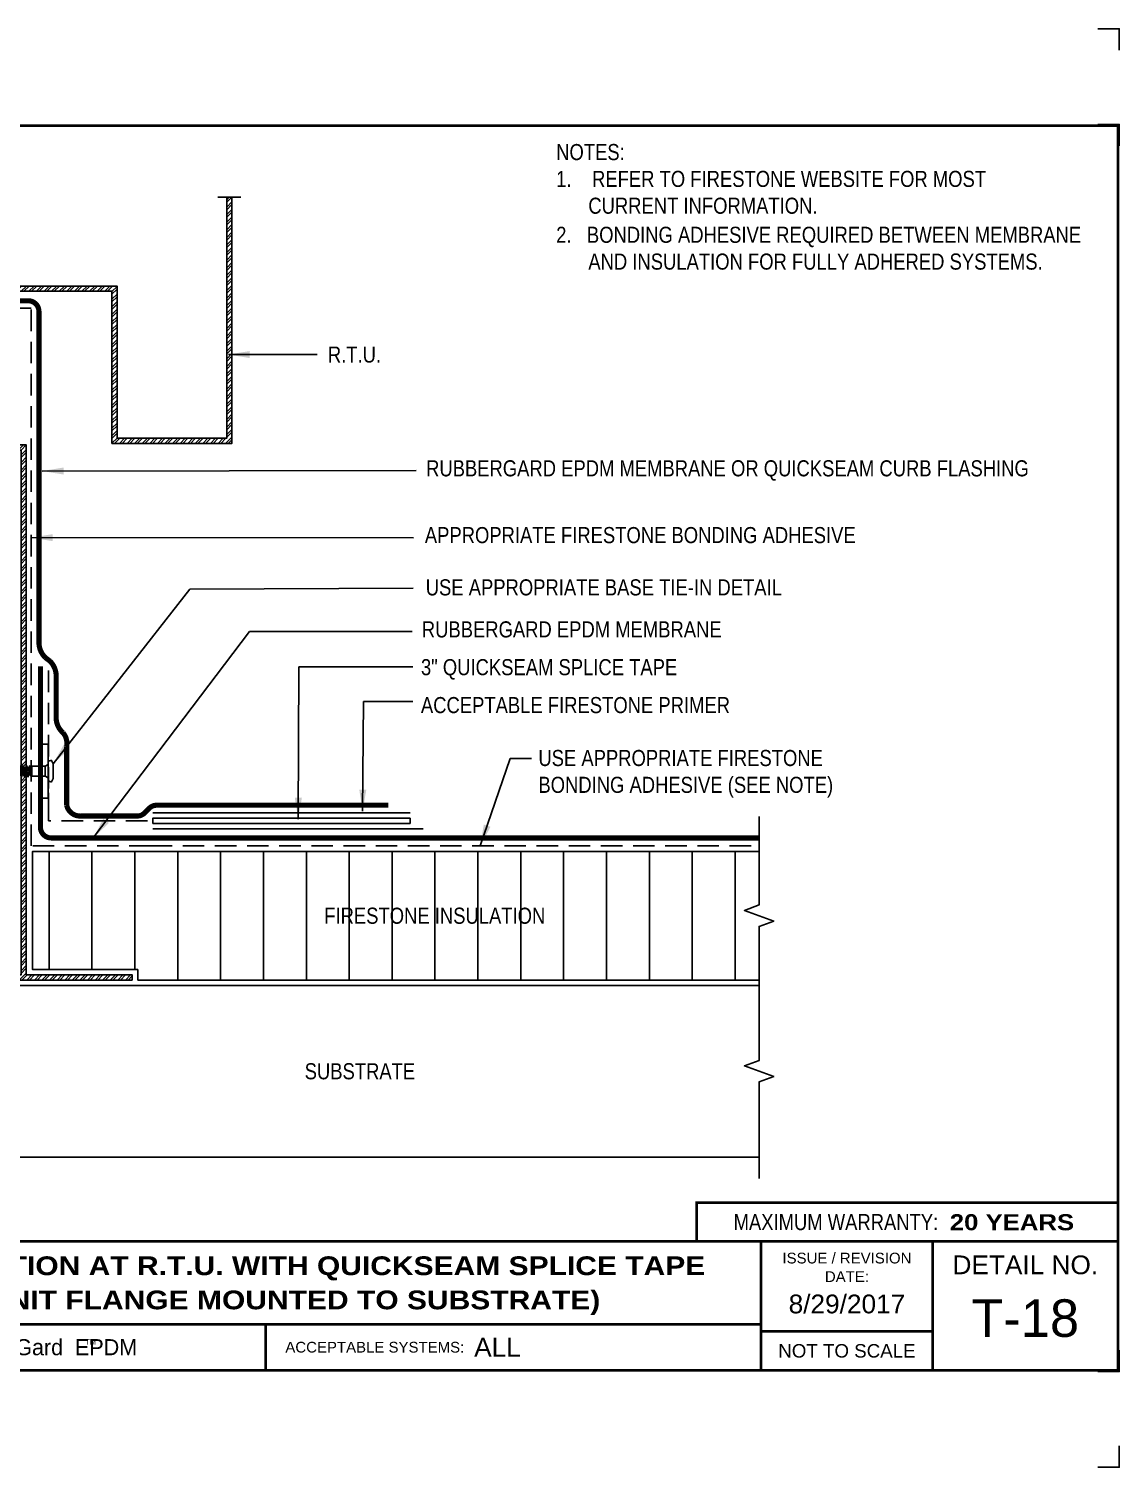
# Model space of a CAD drawing. Header units: inches. Extents: x 255.4 to 275.5, y -112.1 to -95.4.
# Drawn here: x 262.76 to 275.48, y -112.14 to -95.38 of the extents above; entities that cross this region are included whole.
import ezdxf
from ezdxf.enums import TextEntityAlignment as Align

# ---------------------------------------------------------------- set-up
doc = ezdxf.new("R2010")
doc.units = ezdxf.units.IN
doc.header["$MEASUREMENT"] = 0
doc.linetypes.add('HIDDEN', pattern=[0.375, 0.25, -0.125])
doc.layers.get('0').update_dxf_attribs({"linetype": 'CONTINUOUS'})
doc.layers.get('DEFPOINTS').update_dxf_attribs({"linetype": 'CONTINUOUS'})
for name, color, linetype in [('FSBP-ACCESSORY-FIRESTONE', 7, 'CONTINUOUS'), ('FSBP-ACCESSORY-OTHER', 7, 'CONTINUOUS'), ('FSBP-ADHESIVE', 1, 'HIDDEN'), ('FSBP-ANNO-NOTE', 7, 'CONTINUOUS'), ('FSBP-INSULATION', 7, 'CONTINUOUS'), ('FSBP-MEMBRANE', 7, 'CONTINUOUS'), ('FSBP-SUBSTRATE-GENERIC', 9, 'CONTINUOUS'), ('FSBP-TTLB', 7, 'CONTINUOUS'), ('FSBP-TTLB-BORDER', 7, 'CONTINUOUS'), ('FSBP-TTLB-TEXT', 7, 'CONTINUOUS')]:
    doc.layers.add(name, color=color, linetype=linetype)
doc.styles.add('FSBP_ARIAL', font='arial.ttf')
doc.styles.add('FSBP_ARIAL_BOLD', font='')
doc.styles.add('FSBP_ARIAL_NAR', font='ARIALN.TTF')
doc.styles.add('FSBP_BANKGOTHIC', font='bgothm.ttf')
doc.styles.get('FSBP_ARIAL_BOLD').set_extended_font_data('Arial Black')
doc.linetypes.add('ZIGZAG', pattern='A,0.0001,-0.2,[131,ltypeshp.shx,S=0.2,R=0,X=-0.2,Y=0],-0.4,[131,ltypeshp.shx,S=0.2,R=180,X=0.2,Y=0],-0.2', length=0.8001)
doc.dimstyles.new('FSBP-LEADER', dxfattribs={"dimtxt": 0.1875, "dimasz": 0.25, "dimexe": 0.0625, "dimexo": 0.125, "dimgap": 0.125, "dimtad": 0, "dimtih": 1, "dimtoh": 1, "dimdec": 4, "dimzin": 0, "dimdsep": 46, "dimlunit": 4, "dimtxsty": 'FSBP_ARIAL_NAR', "dimcen": 0.09375, "dimclrd": 256, "dimclre": 256, "dimclrt": 256, "dimadec": 0, "dimazin": 0, "dimtfac": 1, "dimtdec": 4, "dimtofl": 0, "dimtmove": 0, "dimatfit": 3, "dimfxl": 0, "dimtolj": 1, "dimtzin": 0, "dimlwd": -1, "dimlwe": -1, "dimarcsym": 0})

# ---------------------------------------------------------------- blocks, each defined once
blk = doc.blocks.new('TTLB-EPDM_2')
at = {"layer": 'DEFPOINTS', "linetype": 'Continuous', "ltscale": 1.75}
for points in [[(20.01562500000003, 13.88083333333333), (20.01562500000003, 14.13083333333333), (19.76562500000003, 14.13083333333333)], [(20.01562500000003, -2.380833333333342), (20.01562500000003, -2.630833333333342), (19.76562500000003, -2.630833333333342)]]:
    blk.add_lwpolyline(points, dxfattribs=at)
at = {"layer": 'DEFPOINTS', "color": 1}
for points in [[(20.015625, 12.765625), (20.015625, 13.015625), (19.765625, 13.015625)], [(20.015625, -1.265625), (20.015625, -1.515625), (19.765625, -1.515625)]]:
    blk.add_lwpolyline(points, dxfattribs=at)
at = {"layer": 'FSBP-TTLB', "const_width": 0.03125}
blk.add_lwpolyline([(15.09028770518938, 0), (20, 0), (20, 0.4512598240669945), (15.09028770518938, 0.4512598240669945)], close=True, dxfattribs=at)
for points in [[(0, 0), (0, -1.5), (20, -1.5), (20, 0), (0, 0)], [(15.84028770518938, 0), (15.84028770518938, -0.9643749050531198)], [(17.84110496735593, 0), (17.84110496735593, -1.5)], [(20, 0), (20, -1.5)], [(4.825208527206769, -0.9643749050531198), (15.84028770518938, -0.9643749050531198)], [(15.84028770518938, -0.9643749050531198), (15.84028770518938, -1.5)], [(15.84028770518938, -1.048740175933006), (17.84110496735593, -1.048740175933006)]]:
    blk.add_lwpolyline(points, dxfattribs=at)
at = {"layer": 'FSBP-TTLB-BORDER', "const_width": 0.03125}
blk.add_lwpolyline([(20, 0), (20, 13), (0, 13), (0, 0)], dxfattribs=at)
at = {"layer": 'FSBP-TTLB-TEXT', "const_width": 0.03125}
blk.add_lwpolyline([(10.06152282927678, -0.9643749050531198), (10.06152282927678, -1.5)], dxfattribs=at)
at = {"layer": 'FSBP-TTLB-TEXT', "style": 'FSBP_ARIAL_NAR'}
blk.add_text('MAXIMUM WARRANTY:', height=0.1875, dxfattribs=at).set_placement((17.90516569312837, 0.2256299120335257), align=Align.MIDDLE_RIGHT)
at = {"layer": 'FSBP-TTLB-TEXT'}
for s, height, style, p in [('ISSUE / REVISION', 0.125, 'FSBP_ARIAL', (16.84069633627263, -0.1938496373466023)), ('DETAIL NO.', 0.21875, 'FSBP_ARIAL', (18.92055248367797, -0.2724398367368792)), ('DATE:', 0.125, 'FSBP_ARIAL', (16.84069633627263, -0.409973105348854)), ('RubberGard  EPDM', 0.1875, 'FSBP_BANKGOTHIC', (7.443365678241776, -1.23218745252656)), ('TM', 0.0625, 'FSBP_BANKGOTHIC', (8.023397742165457, -1.169706269210366)), ('NOT TO SCALE', 0.15625, 'FSBP_ARIAL', (16.84069633627263, -1.274370087966503))]:
    blk.add_text(s, height=height, dxfattribs=dict(at, style=style)).set_placement(p, align=Align.MIDDLE_CENTER)
at = {"layer": 'FSBP-TTLB-TEXT', "style": 'FSBP_ARIAL'}
blk.add_text('ACCEPTABLE SYSTEMS:', height=0.125, dxfattribs=at).set_placement((10.29281281591562, -1.23218745252656), align=Align.MIDDLE_LEFT)
at = {"layer": 'FSBP-TTLB-TEXT'}
for tag, height, style, p in [('MAXIMUM_WARRANTY', 0.1875, 'FSBP_ARIAL_BOLD', (18.03987100774941, 0.2240244307510579)), ('ACCPT_SYSTEMS', 0.21875, 'FSBP_ARIAL', (12.49438170418193, -1.23218745252656))]:
    blk.add_attdef(tag, text='', height=height, dxfattribs=dict(at, style=style)).set_placement(p, align=Align.MIDDLE_LEFT)
for tag, height, style, p in [('DETAIL_DESCP_LINE_1', 0.21875, 'FSBP_ARIAL_BOLD', (10.33118450231211, -0.2831249841755152)), ('DETAIL_DESCP_LINE_2', 0.21875, 'FSBP_ARIAL_BOLD', (10.33118450231211, -0.6812499208775904)), ('ISSUE_REV_DATE', 0.21875, 'FSBP_ARIAL', (16.84069633627263, -0.7282559425942452)), ('DETAIL_NUMBER', 0.4375, 'FSBP_ARIAL', (18.91941590748775, -0.8931630692489421))]:
    blk.add_attdef(tag, text='', height=height, dxfattribs=dict(at, style=style)).set_placement(p, align=Align.MIDDLE_CENTER)
blk = doc.blocks.new('FSBP_AP_FASTENER_01')
at = {"layer": 'FSBP-ACCESSORY-FIRESTONE'}
for p, q in [((-0.125, 0.04849224421338505), (-0.09375, -0.01400775578661495)), ((0.09375, -0.01400775578661495), (0.125, 0.04849224421338505)), ((-0.09375, -0.01400775578661495), (-0.09375, -0.264007755786615)), ((-0.09375, -0.01400775578661495), (0.09375, -0.01400775578661495)), ((-0.09375, -0.264007755786615), (-0.0703125, -0.2840970415008996)), ((0.09375, -0.01400775578661495), (0.09375, -0.264007755786615)), ((-0.0703125, -0.3156643085181585), (-0.0703125, -0.3472315755354103)), ((-0.0703125, -0.3787988425526763), (-0.0703125, -0.410366109569928)), ((-0.0703125, -0.4419333765871798), (-0.0703125, -0.4735006436044458)), ((-0.0703125, -0.5050679106216975), (-0.0703125, -0.5366351776389564)), ((0.0703125, -0.2955750228038667), (0.0703125, -0.3271422898211327)), ((0.0703125, -0.3587095568383845), (0.0703125, -0.3902768238556433)), ((0.0703125, -0.4218440908729022), (0.0703125, -0.453411357890154)), ((0.0703125, -0.4849786249074128), (0.0703125, -0.5165458919246717)), ((0.0703125, -0.5481131589419235), (0.0703125, -0.5796804259591894)), ((-0.0703125, -0.5682024446562153), (-0.0703125, -0.599769711673467)), ((-0.0703125, -0.631336978690733), (-0.0703125, -0.6629042457079848)), ((-0.0703125, -0.6944715127252366), (-0.0703125, -0.7260387797425025)), ((-0.0703125, -0.7576060467597543), (-0.0703125, -0.7891733137770132)), ((-0.0703125, -0.820740580794272), (-0.0703125, -0.8523078478115238)), ((0.0703125, -0.6112476929764412), (0.0703125, -0.6428149599937001)), ((0.0703125, -0.674382227010959), (0.0703125, -0.7059494940282107)), ((0.0703125, -0.7375167610454696), (0.0703125, -0.7690840280627285)), ((0.0703125, -0.8006512950799802), (0.0703125, -0.8322185620972462)), ((-0.0703125, -0.8838751148287898), (-0.0703125, -0.9154423818460415)), ((-0.0703125, -0.9470096488632933), (-0.0703125, -0.9785769158805593)), ((-0.0703125, -1.010144182897811), (-0.0703125, -1.04171144991507)), ((-0.0703125, -1.073278716932329), (-0.0703125, -1.104845983949581)), ((0.0703125, -0.863785829114498), (0.0703125, -0.8953530961317568)), ((0.0703125, -0.9269203631490157), (0.0703125, -0.9584876301662675)), ((0.0703125, -0.9900548971835264), (0.0703125, -1.021622164200785)), ((0.0703125, -1.053189431218037), (0.0703125, -1.084756698235303)), ((-0.0703125, -1.136413250966847), (-0.0703125, -1.167980517984098)), ((-0.0703125, -1.19954778500135), (-0.0703125, -1.231115052018616)), ((-0.0703125, -1.262682319035868), (-0.0703125, -1.294249586053127)), ((-0.0703125, -1.325816853070386), (-0.0703125, -1.357384120087637)), ((0.0703125, -1.116323965252555), (0.0703125, -1.147891232269814)), ((0.0703125, -1.179458499287072), (0.0703125, -1.211025766304324)), ((0.0703125, -1.242593033321583), (0.0703125, -1.274160300338842)), ((0.0703125, -1.305727567356094), (0.0703125, -1.33729483437336)), ((0.0703125, -1.368862101390611), (0.0703125, -1.40042936840787)), ((-0.0703125, -1.388951387104903), (-0.0703125, -1.420518654122155)), ((-0.0703125, -1.452085921139407), (-0.0703125, -1.483653188156673)), ((-0.0703125, -1.515220455173925), (-0.0703125, -1.546787722191183)), ((-0.0703125, -1.578354989208442), (-0.0703125, -1.609922256225694)), ((-0.0703125, -1.64148952324296), (-0.0703125, -1.673056790260212)), ((0.0703125, -1.431996635425129), (0.0703125, -1.463563902442381)), ((0.0703125, -1.49513116945964), (0.0703125, -1.526698436476899)), ((0.0703125, -1.558265703494151), (0.0703125, -1.589832970511416)), ((0.0703125, -1.621400237528668), (0.0703125, -1.652967504545927)), ((-0.0703125, -1.704624057277464), (-0.0703125, -1.73619132429473)), ((-0.0703125, -1.767758591311981), (-0.0703125, -1.79932585832924)), ((-0.0703125, -1.830893125346499), (-0.0703125, -1.862460392363751)), ((-0.0703125, -1.894027659381017), (-0.0703125, -1.925594926398269)), ((0.0703125, -1.684534771563186), (0.0703125, -1.716102038580438)), ((0.0703125, -1.747669305597697), (0.0703125, -1.779236572614955)), ((0.0703125, -1.810803839632207), (0.0703125, -1.842371106649473)), ((0.0703125, -1.873938373666725), (0.0703125, -1.905505640683984)), ((-0.0703125, -1.95716219341552), (-0.0703125, -1.988729460432786)), ((-0.0703125, -2.020296727450038), (-0.0703125, -2.051863994467297)), ((-0.0703125, -2.083431261484556), (-0.0703125, -2.114998528501808)), ((-0.0703125, -2.146565795519074), (-0.0703125, -2.178133062536325)), ((0.0703125, -1.937072907701243), (0.0703125, -1.968640174718495)), ((0.0703125, -2.000207441735753), (0.0703125, -2.031774708753012)), ((0.0703125, -2.063341975770264), (0.0703125, -2.09490924278753)), ((0.0703125, -2.126476509804782), (0.0703125, -2.158043776822041)), ((0.0703125, -2.189611043839299), (0.0703125, -2.221178310856551)), ((-0.0703125, -2.209700329553577), (-0.0703125, -2.241267596570843)), ((-0.0703125, -2.272834863588095), (-0.0703125, -2.304402130605354)), ((-0.0703125, -2.335969397622613), (-0.0703125, -2.367536664639864)), ((-0.0703125, -2.39910393165713), (-0.0703125, -2.430671198674382)), ((-0.0703125, -2.462238465691634), (-0.0703125, -2.4938057327089)), ((0.0703125, -2.25274557787381), (0.0703125, -2.284312844891069)), ((0.0703125, -2.315880111908321), (0.0703125, -2.347447378925587)), ((0.0703125, -2.379014645942839), (0.0703125, -2.410581912960097)), ((0.0703125, -2.442149179977356), (0.0703125, -2.473716446994608)), ((-0.0703125, -2.525372999726152), (-0.0703125, -2.55694026674341)), ((-0.0703125, -2.588507533760669), (-0.0703125, -2.620074800777921)), ((-0.0703125, -2.651642067795187), (-0.0703125, -2.683209334812439)), ((-0.0703125, -2.714776601829691), (-0.0703125, -2.746343868846957)), ((0.0703125, -2.505283714011867), (0.0703125, -2.536850981029126)), ((0.0703125, -2.568418248046378), (0.0703125, -2.599985515063644)), ((0.0703125, -2.631552782080895), (0.0703125, -2.663120049098154)), ((0.0703125, -2.694687316115413), (0.0703125, -2.726254583132665)), ((-0.0703125, -2.777911135864208), (-0.0703125, -2.809478402881467)), ((-0.0703125, -2.841045669898726), (-0.0703125, -2.872612936915978)), ((-0.0703125, -2.904180203933244), (-0.0703125, -2.935747470950496)), ((-0.0703125, -2.967314737967747), (-0.0703125, -2.998882004985013)), ((-0.0625, -3.154632755786622), (-0.0625, -3.013549567065063)), ((0, -3.201507755786615), (0.02460623630038583, -3.00110581902215)), ((0.0625, -3.154632755786601), (0.0625, -2.995692424207924)), ((0.0703125, -2.757821850149924), (0.0703125, -2.789389117167183)), ((0.0703125, -2.820956384184434), (0.0703125, -2.8525236512017)), ((0.0703125, -2.884090918218952), (0.0703125, -2.915658185236211)), ((0.0703125, -2.94722545225347), (0.0703125, -2.978792719270722)), ((0, -3.201507755786615), (-0.06250000000001421, -3.154632755786615)), ((0.0625, -3.154632755786615), (0, -3.201507755786615))]:
    blk.add_line(p, q, dxfattribs=at)
blk.add_lwpolyline([(0.1875, 0.04849224421338505, 0.1250000000000271), (0.203125, 0.110992244213385), (0.140625, 0.142242244213385), (-0.140625, 0.142242244213385), (-0.203125, 0.110992244213385, 0.1250000000000271), (-0.1875, 0.04849224421338505)], format="xyb", close=True, dxfattribs=at)
for points in [[(-0.109375, -0.3054610321523867), (-0.0703125, -0.2840970415008996), (0.0703125, -0.264007755786615), (0.109375, -0.2742110321523867), (0.0703125, -0.2955750228038667), (-0.0703125, -0.3156643085181585)], [(-0.109375, -0.3685955661869045), (-0.0703125, -0.3472315755354103), (0.0703125, -0.3271422898211327), (0.109375, -0.3373455661869045), (0.0703125, -0.3587095568383845), (-0.0703125, -0.3787988425526763)], [(-0.109375, -0.431730100221408), (-0.0703125, -0.410366109569928), (0.0703125, -0.3902768238556433), (0.109375, -0.400480100221408), (0.0703125, -0.4218440908729022), (-0.0703125, -0.4419333765871798)], [(-0.109375, -0.4948646342559258), (-0.0703125, -0.4735006436044458), (0.0703125, -0.453411357890154), (0.109375, -0.4636146342559258), (0.0703125, -0.4849786249074128), (-0.0703125, -0.5050679106216975)], [(-0.109375, -0.5579991682904435), (-0.0703125, -0.5366351776389564), (0.0703125, -0.5165458919246717), (0.109375, -0.5267491682904435), (0.0703125, -0.5481131589419235), (-0.0703125, -0.5682024446562153)], [(-0.109375, -0.6211337023249612), (-0.0703125, -0.599769711673467), (0.0703125, -0.5796804259591894), (0.109375, -0.5898837023249612), (0.0703125, -0.6112476929764412), (-0.0703125, -0.631336978690733)], [(-0.109375, -0.6842682363594648), (-0.0703125, -0.6629042457079848), (0.0703125, -0.6428149599937001), (0.109375, -0.6530182363594648), (0.0703125, -0.674382227010959), (-0.0703125, -0.6944715127252366)], [(-0.109375, -0.7474027703939825), (-0.0703125, -0.7260387797425025), (0.0703125, -0.7059494940282107), (0.109375, -0.7161527703939825), (0.0703125, -0.7375167610454696), (-0.0703125, -0.7576060467597543)], [(-0.109375, -0.8105373044285002), (-0.0703125, -0.7891733137770132), (0.0703125, -0.7690840280627285), (0.109375, -0.7792873044285002), (0.0703125, -0.8006512950799802), (-0.0703125, -0.820740580794272)], [(-0.109375, -0.873671838463018), (-0.0703125, -0.8523078478115238), (0.0703125, -0.8322185620972462), (0.109375, -0.842421838463018), (0.0703125, -0.863785829114498), (-0.0703125, -0.8838751148287898)], [(-0.109375, -0.9368063724975215), (-0.0703125, -0.9154423818460415), (0.0703125, -0.8953530961317568), (0.109375, -0.9055563724975215), (0.0703125, -0.9269203631490157), (-0.0703125, -0.9470096488632933)], [(-0.109375, -0.9999409065320393), (-0.0703125, -0.9785769158805593), (0.0703125, -0.9584876301662675), (0.109375, -0.9686909065320393), (0.0703125, -0.9900548971835264), (-0.0703125, -1.010144182897811)], [(-0.109375, -1.063075440566557), (-0.0703125, -1.04171144991507), (0.0703125, -1.021622164200785), (0.109375, -1.031825440566557), (0.0703125, -1.053189431218037), (-0.0703125, -1.073278716932329)], [(-0.109375, -1.126209974601075), (-0.0703125, -1.104845983949581), (0.0703125, -1.084756698235303), (0.109375, -1.094959974601075), (0.0703125, -1.116323965252555), (-0.0703125, -1.136413250966847)], [(-0.109375, -1.189344508635578), (-0.0703125, -1.167980517984098), (0.0703125, -1.147891232269814), (0.109375, -1.158094508635578), (0.0703125, -1.179458499287072), (-0.0703125, -1.19954778500135)], [(-0.109375, -1.252479042670096), (-0.0703125, -1.231115052018616), (0.0703125, -1.211025766304324), (0.109375, -1.221229042670096), (0.0703125, -1.242593033321583), (-0.0703125, -1.262682319035868)], [(-0.109375, -1.315613576704614), (-0.0703125, -1.294249586053127), (0.0703125, -1.274160300338842), (0.109375, -1.284363576704614), (0.0703125, -1.305727567356094), (-0.0703125, -1.325816853070386)], [(-0.109375, -1.378748110739132), (-0.0703125, -1.357384120087637), (0.0703125, -1.33729483437336), (0.109375, -1.347498110739132), (0.0703125, -1.368862101390611), (-0.0703125, -1.388951387104903)], [(-0.109375, -1.441882644773635), (-0.0703125, -1.420518654122155), (0.0703125, -1.40042936840787), (0.109375, -1.410632644773635), (0.0703125, -1.431996635425129), (-0.0703125, -1.452085921139407)], [(-0.109375, -1.505017178808153), (-0.0703125, -1.483653188156673), (0.0703125, -1.463563902442381), (0.109375, -1.473767178808153), (0.0703125, -1.49513116945964), (-0.0703125, -1.515220455173925)], [(-0.109375, -1.568151712842671), (-0.0703125, -1.546787722191183), (0.0703125, -1.526698436476899), (0.109375, -1.536901712842671), (0.0703125, -1.558265703494151), (-0.0703125, -1.578354989208442)], [(-0.109375, -1.631286246877188), (-0.0703125, -1.609922256225694), (0.0703125, -1.589832970511416), (0.109375, -1.600036246877188), (0.0703125, -1.621400237528668), (-0.0703125, -1.64148952324296)], [(-0.109375, -1.694420780911692), (-0.0703125, -1.673056790260212), (0.0703125, -1.652967504545927), (0.109375, -1.663170780911692), (0.0703125, -1.684534771563186), (-0.0703125, -1.704624057277464)], [(-0.109375, -1.75755531494621), (-0.0703125, -1.73619132429473), (0.0703125, -1.716102038580438), (0.109375, -1.72630531494621), (0.0703125, -1.747669305597697), (-0.0703125, -1.767758591311981)], [(-0.109375, -1.820689848980727), (-0.0703125, -1.79932585832924), (0.0703125, -1.779236572614955), (0.109375, -1.789439848980727), (0.0703125, -1.810803839632207), (-0.0703125, -1.830893125346499)], [(-0.109375, -1.883824383015245), (-0.0703125, -1.862460392363751), (0.0703125, -1.842371106649473), (0.109375, -1.852574383015245), (0.0703125, -1.873938373666725), (-0.0703125, -1.894027659381017)], [(-0.109375, -1.946958917049749), (-0.0703125, -1.925594926398269), (0.0703125, -1.905505640683984), (0.109375, -1.915708917049749), (0.0703125, -1.937072907701243), (-0.0703125, -1.95716219341552)], [(-0.109375, -2.010093451084266), (-0.0703125, -1.988729460432786), (0.0703125, -1.968640174718495), (0.109375, -1.978843451084266), (0.0703125, -2.000207441735753), (-0.0703125, -2.020296727450038)], [(-0.109375, -2.073227985118784), (-0.0703125, -2.051863994467297), (0.0703125, -2.031774708753012), (0.109375, -2.041977985118784), (0.0703125, -2.063341975770264), (-0.0703125, -2.083431261484556)], [(-0.109375, -2.136362519153302), (-0.0703125, -2.114998528501808), (0.0703125, -2.09490924278753), (0.109375, -2.105112519153302), (0.0703125, -2.126476509804782), (-0.0703125, -2.146565795519074)], [(-0.109375, -2.199497053187805), (-0.0703125, -2.178133062536325), (0.0703125, -2.158043776822041), (0.109375, -2.168247053187805), (0.0703125, -2.189611043839299), (-0.0703125, -2.209700329553577)], [(-0.109375, -2.262631587222323), (-0.0703125, -2.241267596570843), (0.0703125, -2.221178310856551), (0.109375, -2.231381587222323), (0.0703125, -2.25274557787381), (-0.0703125, -2.272834863588095)], [(-0.109375, -2.325766121256841), (-0.0703125, -2.304402130605354), (0.0703125, -2.284312844891069), (0.109375, -2.294516121256841), (0.0703125, -2.315880111908321), (-0.0703125, -2.335969397622613)], [(-0.109375, -2.388900655291359), (-0.0703125, -2.367536664639864), (0.0703125, -2.347447378925587), (0.109375, -2.357650655291359), (0.0703125, -2.379014645942839), (-0.0703125, -2.39910393165713)], [(-0.109375, -2.452035189325862), (-0.0703125, -2.430671198674382), (0.0703125, -2.410581912960097), (0.109375, -2.420785189325862), (0.0703125, -2.442149179977356), (-0.0703125, -2.462238465691634)], [(-0.109375, -2.51516972336038), (-0.0703125, -2.4938057327089), (0.0703125, -2.473716446994608), (0.109375, -2.48391972336038), (0.0703125, -2.505283714011867), (-0.0703125, -2.525372999726152)], [(-0.109375, -2.578304257394898), (-0.0703125, -2.55694026674341), (0.0703125, -2.536850981029126), (0.109375, -2.547054257394898), (0.0703125, -2.568418248046378), (-0.0703125, -2.588507533760669)], [(-0.109375, -2.641438791429415), (-0.0703125, -2.620074800777921), (0.0703125, -2.599985515063644), (0.109375, -2.610188791429415), (0.0703125, -2.631552782080895), (-0.0703125, -2.651642067795187)], [(-0.109375, -2.704573325463919), (-0.0703125, -2.683209334812439), (0.0703125, -2.663120049098154), (0.109375, -2.673323325463919), (0.0703125, -2.694687316115413), (-0.0703125, -2.714776601829691)], [(-0.109375, -2.767707859498437), (-0.0703125, -2.746343868846957), (0.0703125, -2.726254583132665), (0.109375, -2.736457859498437), (0.0703125, -2.757821850149924), (-0.0703125, -2.777911135864208)], [(-0.109375, -2.830842393532954), (-0.0703125, -2.809478402881467), (0.0703125, -2.789389117167183), (0.109375, -2.799592393532954), (0.0703125, -2.820956384184434), (-0.0703125, -2.841045669898726)], [(-0.109375, -2.893976927567472), (-0.0703125, -2.872612936915978), (0.0703125, -2.8525236512017), (0.109375, -2.862726927567472), (0.0703125, -2.884090918218952), (-0.0703125, -2.904180203933244)], [(-0.099609375, -2.955716372316267), (-0.0703125, -2.935747470950496), (0.0703125, -2.915658185236211), (0.099609375, -2.927256550887698), (0.0703125, -2.94722545225347), (-0.0703125, -2.967314737967747)], [(-0.0849609375, -3.008866455667892), (-0.0703125, -2.998882004985013), (0.0703125, -2.978792719270722), (0.0849609375, -2.984591902096462), (0.0703125, -2.994576352779355), (-0.0703125, -3.014665638493632)]]:
    blk.add_lwpolyline(points, close=True, dxfattribs=at)
blk.add_lwpolyline([(-0.09375, -0.264007755786615), (0.09375, -0.264007755786615)], dxfattribs=at)

msp = doc.modelspace()

# ---------------------------------------------------------------- hatches: boundary and pattern name
at = {"layer": 'FSBP-ACCESSORY-OTHER'}
h = msp.add_hatch(dxfattribs=at)
h.set_pattern_fill('STEEL', color=256, scale=0.5, style=0)
h.set_pattern_definition([(45, (21.81047126343347, -52.60646596465024), (-0.04419417382415922, 0.04419417382415922), []), (45, (21.81047126343347, -52.57521596465024), (-0.04419417382415922, 0.04419417382415922), [])])
h.paths.add_polyline_path([(263.7937324466494, -98.38048670361023), (260.0199907823929, -98.38048670361036), (260.0199907823929, -98.44048670361039), (263.7337324466493, -98.44048670361016), (263.7337324466494, -100.2129108493561), (265.132732449311, -100.2129108493561), (265.1327324493109, -97.34481908620592), (265.072732449311, -97.34481908620592), (265.072732449311, -100.1529108493561), (263.7937324466494, -100.1529108493561)])
h = msp.add_hatch(dxfattribs=at)
h.set_pattern_fill('STEEL', color=256, scale=0.5, style=0)
h.set_pattern_definition([(45, (-22.00000000000006, -52.53499999999993), (-0.04419417382415922, 0.04419417382415922), []), (45, (-22.00000000000006, -52.50374999999993), (-0.04419417382415922, 0.04419417382415922), [])])
h.paths.add_polyline_path([(263.9714179304233, -106.4666408520274), (263.9714179304235, -106.4066408520274), (262.7337324466494, -106.4066408520274), (262.7337324466494, -100.2300206855071), (261.0512324466495, -100.2300206855071), (261.0512324466495, -100.7300206855071), (261.1112324466495, -100.7300206855071), (261.1112324466495, -100.2900206855071), (262.6737324466494, -100.2900206855071), (262.6737324466494, -106.4066408520274), (261.1112324466495, -106.4066408520274), (261.1112324466495, -105.9353908520274), (261.0512324466494, -105.9353908520274), (261.0512324466495, -106.4666408520274)])
at = {"layer": 'FSBP-INSULATION'}
h = msp.add_hatch(dxfattribs=at)
h.set_pattern_fill('LINE', color=256, scale=4, angle=90, style=0)
h.set_pattern_definition([(90, (22.00000000000023, -52.53499999999998), (-0.5, 3.061515884555943e-17), [])])
h.paths.add_polyline_path([(271.2789179304234, -106.4666408520274), (271.2789179304232, -105.8416408520274), (271.4506352691392, -105.7791408520274), (271.1072005917074, -105.6541408520274), (271.2789179304232, -105.5916408520274), (271.2789179304233, -104.9666408520274), (264.3726679304233, -104.9666408520274), (264.3726679304233, -105.0502469420316), (264.3882929304233, -105.0543282525779), (264.3492304304233, -105.0756922432294), (264.3492304304233, -105.1072595102466), (264.3882929304234, -105.1174627866124), (264.3492304304233, -105.1388267772639), (264.3492304304233, -105.1703940442811), (264.3882929304234, -105.1805973206469), (264.3492304304233, -105.2019613112984), (264.3492304304233, -105.2335285783156), (264.3882929304234, -105.2437318546814), (264.3492304304233, -105.265095845333), (264.3492304304233, -105.2966631123502), (264.3882929304234, -105.3068663887159), (264.3492304304233, -105.3282303793674), (264.3492304304233, -105.3597976463847), (264.3882929304234, -105.3700009227505), (264.3492304304233, -105.391364913402), (264.3492304304233, -105.4229321804192), (264.3882929304233, -105.433135456785), (264.3492304304233, -105.4544994474365), (264.3492304304233, -105.4860667144537), (264.3882929304234, -105.4962699908195), (264.3492304304233, -105.517633981471), (264.3492304304233, -105.5492012484882), (264.3882929304233, -105.559404524854), (264.3492304304233, -105.5807685155055), (264.3492304304233, -105.6123357825228), (264.3882929304233, -105.6225390588885), (264.3492304304233, -105.64390304954), (264.3492304304233, -105.6754703165573), (264.3882929304234, -105.685673592923), (264.3492304304233, -105.7070375835745), (264.3492304304233, -105.7386048505918), (264.3882929304234, -105.7488081269576), (264.3492304304233, -105.770172117609), (264.3492304304233, -105.8017393846263), (264.3882929304234, -105.8119426609921), (264.3492304304233, -105.8333066516435), (264.3492304304233, -105.8648739186608), (264.3882929304234, -105.8750771950266), (264.3492304304233, -105.8964411856781), (264.3492304304233, -105.9280084526953), (264.3882929304234, -105.9382117290611), (264.3492304304233, -105.9595757197126), (264.3492304304233, -105.9911429867298), (264.3882929304234, -106.0013462630956), (264.3492304304233, -106.0227102537471), (264.3492304304233, -106.0542775207643), (264.3882929304233, -106.0644807971301), (264.3492304304233, -106.0858447877816), (264.3492304304233, -106.1174120547989), (264.3882929304233, -106.1276153311646), (264.3492304304233, -106.1489793218161), (264.3492304304233, -106.1805465888334), (264.3882929304233, -106.1907498651991), (264.3492304304234, -106.2121138558507), (264.3492304304233, -106.2436811228679), (264.3882929304234, -106.2538843992337), (264.3492304304233, -106.2752483898852), (264.3492304304234, -106.3068156569024), (264.3882929304233, -106.3170189332682), (264.3492304304233, -106.3383829239196), (264.3492304304233, -106.3699501909369), (264.3882929304233, -106.3801534673027), (264.3492304304233, -106.4015174579542), (264.3492304304233, -106.4330847249714), (264.3882929304234, -106.4432880013372), (264.3492304304233, -106.4646519919887), (264.3492304304233, -106.4666408520274)])
h.paths.add_polyline_path([(264.1695429304233, -105.464385456785), (264.2086054304233, -105.4430214661335), (264.2086054304233, -105.4114541991162), (264.1695429304233, -105.4012509227505), (264.2086054304233, -105.379886932099), (264.2086054304233, -105.3483196650817), (264.1695429304234, -105.3381163887159), (264.2086054304234, -105.3167523980645), (264.2086054304233, -105.2851851310472), (264.1695429304233, -105.2749818546815), (264.2086054304233, -105.25361786403), (264.2086054304233, -105.2220505970127), (264.1695429304234, -105.2118473206469), (264.2086054304233, -105.1904833299954), (264.2086054304233, -105.1589160629782), (264.1695429304234, -105.1487127866124), (264.2086054304234, -105.1273487959609), (264.2086054304233, -105.0957815289437), (264.1695429304233, -105.0855782525779), (264.2086054304233, -105.0642142619264), (264.1851679304233, -105.0441249762122), (264.1851679304233, -104.9666408520273), (262.8076679304233, -104.9666408520274), (262.8076679304233, -106.3441408520274), (264.0339179304233, -106.3441408520274), (264.0339179304233, -106.4666408520274), (264.1839822924296, -106.4666408520274), (264.2086054304234, -106.4531740106857), (264.2086054304233, -106.4216067436684), (264.1695429304234, -106.4114034673027), (264.2086054304233, -106.3900394766512), (264.2086054304233, -106.358472209634), (264.1695429304233, -106.3482689332682), (264.2086054304233, -106.3269049426167), (264.2086054304233, -106.2953376755994), (264.1695429304234, -106.2851343992337), (264.2086054304233, -106.2637704085822), (264.2086054304233, -106.2322031415649), (264.1695429304234, -106.2219998651991), (264.2086054304233, -106.2006358745477), (264.2086054304233, -106.1690686075304), (264.1695429304233, -106.1588653311646), (264.2086054304233, -106.1375013405131), (264.2086054304233, -106.1059340734959), (264.1695429304233, -106.0957307971301), (264.2086054304233, -106.0743668064786), (264.2086054304233, -106.0427995394614), (264.1695429304233, -106.0325962630956), (264.2086054304233, -106.0112322724441), (264.2086054304233, -105.9796650054269), (264.1695429304233, -105.9694617290611), (264.2086054304233, -105.9480977384096), (264.2086054304233, -105.9165304713923), (264.1695429304233, -105.9063271950266), (264.2086054304233, -105.8849632043751), (264.2086054304233, -105.8533959373578), (264.1695429304234, -105.843192660992), (264.2086054304234, -105.8218286703406), (264.2086054304233, -105.7902614033233), (264.1695429304234, -105.7800581269576), (264.2086054304234, -105.7586941363061), (264.2086054304234, -105.7271268692888), (264.1695429304233, -105.716923592923), (264.2086054304233, -105.6955596022716), (264.2086054304233, -105.6639923352543), (264.1695429304233, -105.6537890588885), (264.2086054304233, -105.632425068237), (264.2086054304233, -105.6008578012198), (264.1695429304233, -105.590654524854), (264.2086054304233, -105.5692905342025), (264.2086054304233, -105.5377232671853), (264.1695429304234, -105.5275199908195), (264.2086054304234, -105.506156000168), (264.2086054304233, -105.4745887331507)])
h.paths.add_polyline_path([(266.1603235409281, -105.8620940409769), (268.8350123199186, -105.8620940409769), (268.8350123199186, -105.5710597640329), (266.1603235409281, -105.5710597640329)], flags=24)

# ---------------------------------------------------------------- linework, layer by layer
for p, q in [((262.991740791489, -103.7173708649429), (262.9001679304232, -103.7178904610535)), ((262.991740791489, -103.91729882219), (262.991740791489, -103.7173708649429)), ((262.991740791489, -103.9554752938205), (262.9951679304232, -104.6102410268821)), ((262.991740791489, -104.146357651973), (262.991740791489, -104.3462856092201)), ((262.991740791489, -104.3462856092201), (262.9001679304232, -104.3457660131095))]:
    msp.add_line(p, q)
at = {"layer": 'FSBP-ACCESSORY-OTHER'}
msp.add_line((265.2361866153783, -97.34481908620587), (264.9692782832437, -97.34481908620593), dxfattribs=at)
at = {"layer": 'FSBP-ACCESSORY-OTHER', "linetype": 'Continuous'}
for points in [[(260.0199907823929, -98.44048670361039), (263.7337324466493, -98.44048670361016), (263.7337324466493, -100.2129108493561), (265.1327324493109, -100.2129108493561), (265.1327324493109, -97.3448190862059), (265.072732449311, -97.34481908620592), (265.072732449311, -100.1529108493561), (263.7937324466494, -100.1529108493561), (263.7937324466494, -98.38048670361022), (260.0199907823929, -98.38048670361036)], [(263.9714179304233, -106.4666408520274), (263.9714179304235, -106.4066408520274), (262.7337324466494, -106.4066408520274), (262.7337324466494, -100.2300206855071), (261.0512324466495, -100.2300206855071), (261.0512324466495, -100.7300206855071), (261.1112324466495, -100.7300206855071), (261.1112324466495, -100.2900206855071), (262.6737324466494, -100.2900206855071), (262.6737324466494, -106.4066408520274), (261.1112324466495, -106.4066408520274), (261.1112324466495, -105.9353908520274), (261.0512324466494, -105.9353908520274), (261.0512324466495, -106.4666408520274), (263.9714179304233, -106.4666408520274)]]:
    msp.add_lwpolyline(points, close=True, dxfattribs=at)
at = {"layer": 'FSBP-ADHESIVE', "linetype": 'HIDDEN'}
for p, q in [((262.9951679304232, -104.6102410268821), (262.9951679304232, -102.8162170941312)), ((264.1473551112147, -104.6102410268822), (262.9951679304232, -104.6102410268821)), ((264.1851679304233, -104.9041408520274), (271.2789179304233, -104.9041408520274))]:
    msp.add_line(p, q, dxfattribs=at)
at = {"layer": 'FSBP-ADHESIVE', "linetype": 'ZIGZAG', "ltscale": 0.17}
for p, q in [((264.2098551112147, -104.5166408520274), (267.2098551112147, -104.5166408520274)), ((264.2098551112147, -104.7041408520274), (267.3630249674639, -104.7041408520274))]:
    msp.add_line(p, q, dxfattribs=at)
at = {"layer": 'FSBP-ADHESIVE', "linetype": 'HIDDEN'}
msp.add_lwpolyline([(264.1851679304233, -104.9041408520274), (262.7938567693417, -104.9041408520274), (262.7938567693417, -98.63864636281473), (261.0512324466495, -98.63864636281595)], dxfattribs=at)
at = {"layer": 'FSBP-INSULATION'}
for q in [(262.8076679304233, -106.3441408520274), (264.0339179304232, -106.4666408520274)]:
    msp.add_line((264.0339179304233, -106.3441408520274), q, dxfattribs=at)
at = {"layer": 'FSBP-INSULATION', "linetype": 'Continuous'}
msp.add_lwpolyline([(271.2789179304233, -106.4666408520274), (271.2789179304232, -105.8416408520274), (271.4506352691392, -105.7791408520274), (271.1072005917073, -105.6541408520274), (271.2789179304232, -105.5916408520274), (271.2789179304233, -104.5603908520274)], dxfattribs=at)
at = {"layer": 'FSBP-INSULATION'}
for points in [[(262.8076679304233, -104.9666408520274), (262.8076679304233, -104.9666408520274), (262.8076679304233, -106.3441408520274), (262.8076679304233, -106.3441408520274)], [(264.1851679304233, -104.9666408520274), (262.8076679304233, -104.9666408520274)], [(271.2789179304233, -104.9666408520274), (264.1851679304233, -104.9666408520273)], [(264.0339179304232, -106.4666408520274), (264.2086054304233, -106.4666408520274)], [(264.207445231183, -106.4666408520274), (271.2789179304233, -106.4666408520274)]]:
    msp.add_lwpolyline(points, dxfattribs=at)
at = {"layer": 'FSBP-MEMBRANE', "linetype": 'Continuous'}
msp.add_lwpolyline([(263.0839568833309, -103.426447850457, 0.06, 0.06, 0), (263.0839568833309, -102.925908858797, 0.06, 0.06, 0.1989123673795732), (263.0107335786276, -102.7491321635004, 0.06, 0.06, 0), (262.9558690269527, -102.708078772907, 0.06, 0.06, -0.1989123673794514), (262.8826457222494, -102.5313020776105, 0.06, 0.06, 0), (262.8826457222494, -98.67603473688727, 0.06, 0.06, 0.4142135623731676), (262.7576457222494, -98.55103473688727, 0.06, 0.06, 0), (261.1087656305767, -98.55103473688727, 0.06, 0.06, 0.4142135623731676), (260.9837656305767, -98.67603473688727, 0.06, 0.06, 0), (260.9837656305767, -99.10265518794745, 0, 0, 0)], format="xyseb", dxfattribs=at)
at = {"layer": 'FSBP-MEMBRANE', "const_width": 0.06}
msp.add_lwpolyline([(264.1851679304233, -104.8103908520274), (263.0251679304232, -104.8103908520274, -0.4142135623730951), (262.9001679304232, -104.6853908520274), (262.9001679304232, -102.8103908520274)], format="xyb", dxfattribs=at)
at = {"layer": 'FSBP-MEMBRANE', "linetype": 'Continuous', "const_width": 0.06}
msp.add_lwpolyline([(266.9548940641223, -104.4290292261), (264.256670759419, -104.4290292261, 0.1989123673796589), (264.1682824117706, -104.4656408784516), (264.115251576399, -104.5186717138232, -0.1989123673796992), (264.0268632287507, -104.5552833661749), (263.3679251690921, -104.5552833661749, -0.3580703235659364), (263.2060830292635, -104.4302833661749), (263.2060830292635, -103.742879025249, 0.2183820899762566), (263.1635433152225, -103.5843991151554, -0.2376990517996761), (263.0839568833309, -103.3936259295015, -0.2376990517996761)], format="xyb", dxfattribs=at)
at = {"layer": 'FSBP-MEMBRANE'}
msp.add_lwpolyline([(264.2098551112147, -104.6403908520274), (267.2098551112147, -104.6403908520274), (267.2098551112147, -104.5803908520274), (264.2098551112147, -104.5803908520274)], close=True, dxfattribs=at)
at = {"layer": 'FSBP-MEMBRANE', "const_width": 0.06}
msp.add_lwpolyline([(271.2789179304233, -104.8103908520274), (264.1851679304233, -104.8103908520274)], dxfattribs=at)
at = {"layer": 'FSBP-SUBSTRATE-GENERIC'}
for points in [[(264.2086054304233, -106.5291408520274), (261.0512324466497, -106.5291408520274), (261.0512324466497, -108.5291408520274), (271.2789179304233, -108.5291408520274)], [(271.2789179304233, -106.5291408520274), (264.2086054304234, -106.5291408520274)], [(271.2789179304233, -108.7791408520274), (271.2789179304232, -107.6541408520274), (271.4506352691392, -107.5916408520274), (271.1072005917073, -107.4666408520274), (271.2789179304232, -107.4041408520274), (271.2789179304233, -106.4666408520274)]]:
    msp.add_lwpolyline(points, dxfattribs=at)

# ---------------------------------------------------------------- block references
at = {"ltscale": 1.75}
msp.add_blockref('TTLB-EPDM_2', (255.4627011304548, -109.5123711702308), dxfattribs=at).add_auto_attribs({'DETAIL_DESCP_LINE_1': 'TERMINATION AT R.T.U. WITH QUICKSEAM SPLICE TAPE', 'DETAIL_DESCP_LINE_2': '(UNIT FLANGE MOUNTED TO SUBSTRATE)', 'ACCPT_SYSTEMS': 'ALL', 'ISSUE_REV_DATE': '8/29/2017', 'DETAIL_NUMBER': 'T-18', 'MAXIMUM_WARRANTY': '20 YEARS'})
at = {"layer": 'FSBP-ACCESSORY-FIRESTONE', "xscale": 0.610823546087945, "yscale": 0.610823546087945, "zscale": 0.610823546087945, "rotation": 270}
msp.add_blockref('FSBP_AP_FASTENER_01', (262.9621205869208, -104.0318282370815), dxfattribs=at)

# ---------------------------------------------------------------- texts
at = {"layer": 'FSBP-ANNO-NOTE', "style": 'FSBP_ARIAL_NAR'}
for s, p in [('R.T.U.', (266.2512869754872, -99.17766770188884)), ('RUBBERGARD EPDM MEMBRANE', (267.3468962106405, -102.3801634384389)), ('3" QUICKSEAM SPLICE TAPE', (267.3365087804157, -102.8204932312159)), ('ACCEPTABLE FIRESTONE PRIMER', (267.3363613744602, -103.2622528429291))]:
    msp.add_text(s, height=0.1875, dxfattribs=at).set_placement(p, align=Align.MIDDLE_LEFT)
for s, p in [('FIRESTONE INSULATION', (267.4976679304233, -105.7166408520274)), ('SUBSTRATE', (266.6251679304234, -107.5291408520274))]:
    msp.add_text(s, height=0.1875, dxfattribs=at).set_placement(p, align=Align.MIDDLE_CENTER)
at = {"layer": 'FSBP-ANNO-NOTE', "char_height": 0.1875, "attachment_point": 1, "style": 'FSBP_ARIAL_NAR'}
for s, width, heights, insert in [('\\A1;NOTES:\\P1.    REFER TO FIRESTONE WEBSITE FOR MOST \\P{\\W6.27837; }CURRENT INFORMATION.\\P{\\H0.08333x;\\W9.4179;        \\W1;\\P\\H12x;2.   BONDING ADHESIVE REQUIRED BETWEEN MEMBRANE \\P{\\W6.27862; }AND INSULATION FOR FULLY ADHERED SYSTEMS. }', 6.202044501722412, [2.052720689544799], (268.9132471502162, -96.724530205458)), ('USE APPROPRIATE BASE TIE-IN DETAIL', 5.285906898800022, [1.08940836102011], (267.3923126477651, -101.7967969869996))]:
    msp.add_mtext_dynamic_manual_height_columns(s, width=width, gutter_width=5, heights=heights, dxfattribs=dict(at, insert=insert))
for s, insert, width in [('RUBBERGARD EPDM MEMBRANE OR QUICKSEAM CURB FLASHING', (267.3964045680816, -100.4095823102331), 7.128274929200102), ('APPROPRIATE FIRESTONE BONDING ADHESIVE', (267.3819604475906, -101.1877566052899), 5.254234769172768), ('USE APPROPRIATE FIRESTONE BONDING ADHESIVE (SEE NOTE)', (268.705949553854, -103.7851707836073), 3.8544076406001)]:
    msp.add_mtext(s, dxfattribs=dict(at, insert=insert, width=width))

# ---------------------------------------------------------------- leaders
at = {"layer": 'FSBP-ANNO-NOTE'}
for points in [[(265.0910314316339, -99.17766770188882), (266.1262869754872, -99.17766770188882)], [(262.9200178524749, -100.5352705816011), (267.2806015790088, -100.5278169300902)], [(262.7938567693417, -101.3113401154463), (267.2509371654805, -101.3115879532904)], [(263.0490054989347, -103.9459311759129), (264.6420081822254, -101.9120186462598), (267.2451615548657, -101.9007316559397)], [(263.515407080168, -104.8103908520274), (265.3362218493508, -102.4045538448492), (267.2341898316849, -102.4045538448492)], [(265.9058420153341, -104.5918335979082), (265.9143742353722, -102.8174040976911), (267.2411815251882, -102.8174040976911)], [(266.6567823867296, -104.4978903947267), (266.6656927029071, -103.2218907810517), (267.2425633707288, -103.2186019569995)], [(268.0274353840746, -104.9041408520274), (268.3773643198905, -103.8852973326615), (268.6273643198905, -103.8852973326615)]]:
    msp.add_leader(points, dimstyle='FSBP-LEADER', dxfattribs=at)

doc.saveas('drawing.dxf')
